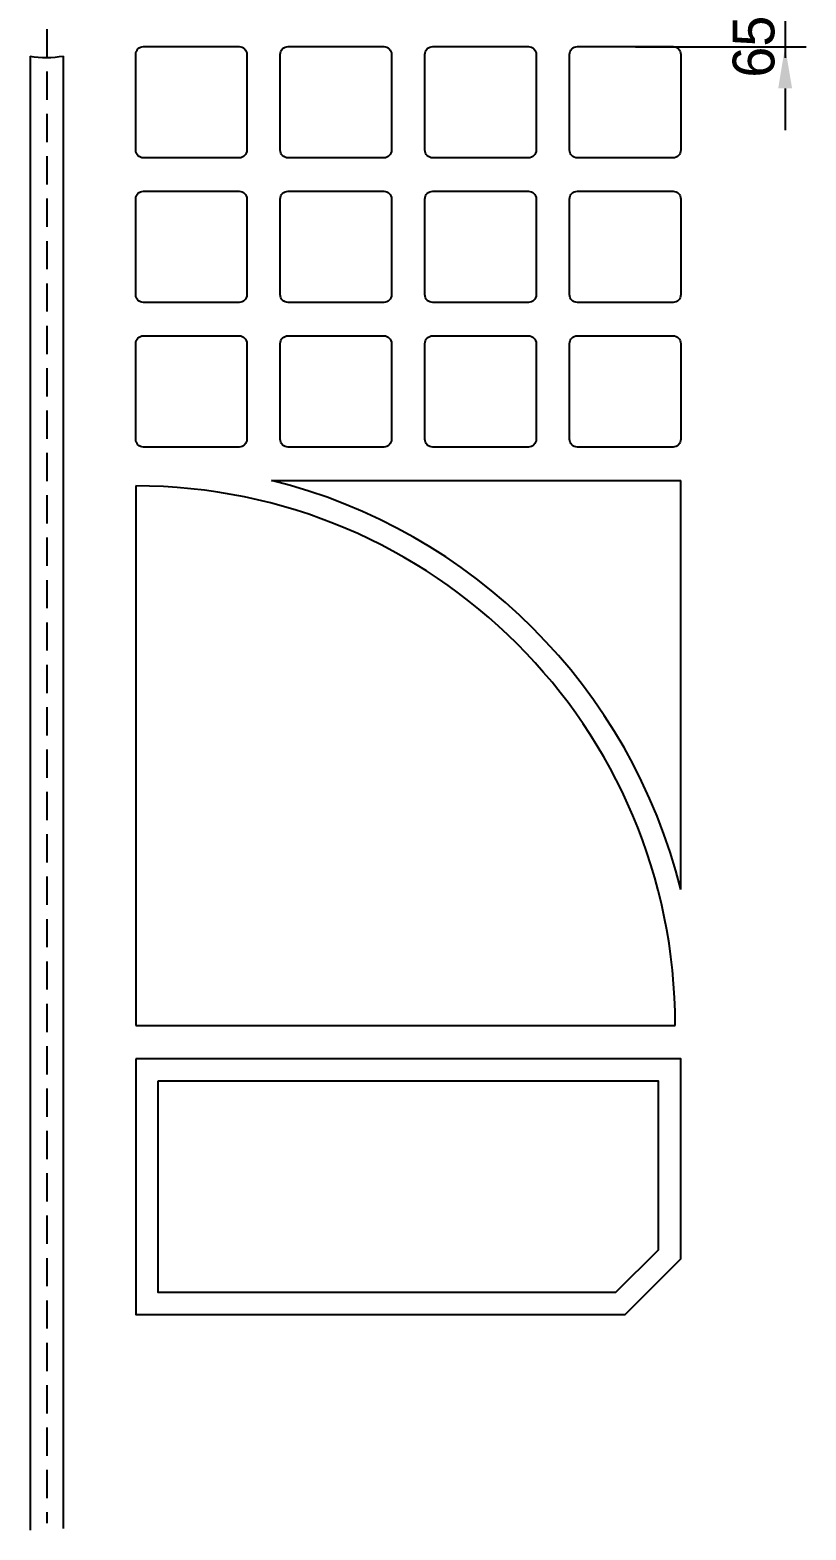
# Model space of a CAD drawing. Header units: millimetres. Extents: x 4023 to 6092, y -317 to 2455.
# Drawn here: x 4966 to 5663, y -317 to 1031 of the extents above; entities that cross this region are included whole.
import ezdxf

# ---------------------------------------------------------------- set-up
doc = ezdxf.new("R2010")
doc.units = ezdxf.units.MM
doc.header["$PDMODE"] = 34
doc.linetypes.add('DASHEDX2', pattern=[38.1, 25.4, -12.7])
for name, color, linetype in [('COTAS 2', 250, 'Continuous'), ('DAMERO', 3, 'Continuous'), ('ejes', 6, 'DASHEDX2'), ('POLILINEAS', 2, 'Continuous')]:
    doc.layers.add(name, color=color, linetype=linetype)
doc.dimstyles.new('COTAS 1', dxfattribs={"dimscale": 0, "dimtxt": 2.5, "dimasz": 2.5, "dimexe": 1.25, "dimexo": 0.625, "dimtad": 1, "dimtxsty": 'Standard', "dimcen": 2.5, "dimadec": 0, "dimazin": 0, "dimtfac": 1, "dimtmove": 0, "dimatfit": 3, "dimfxl": 0, "dimarcsym": 0})

# ---------------------------------------------------------------- blocks, each defined once
blk = doc.blocks.new('*D31')
at = {"layer": 'COTAS 2', "color": 0, "lineweight": -2}
for p, q in [((5644.3, 1149), (5644.3, 1186.5)), ((5597.5, 1111.5), (5663.1, 1111.5)), ((5644.3, 1111.5), (5644.3, 1081.5)), ((5597.5, 1081.5), (5663.1, 1081.5)), ((5644.3, 1044), (5644.3, 1006.5))]:
    blk.add_line(p, q, dxfattribs=at)
at = {"layer": 'COTAS 2', "color": 0}
for points in [[(5638.1, 1149), (5650.6, 1149), (5644.3, 1111.5)], [(5638.1, 1044), (5650.6, 1044), (5644.3, 1081.5)]]:
    blk.add_solid(points, dxfattribs=at)
at = {"layer": 'Defpoints', "color": 0}
for p in [(5588.1, 1111.5, 6), (5588.1, 1081.5, 6), (5644.3, 1081.5)]:
    blk.add_point(p, dxfattribs=at)
at = {"layer": 'COTAS 2', "color": 0, "insert": (5616.2, 1096.5), "char_height": 37.5, "attachment_point": 5, "rotation": 90}
blk.add_mtext('30', dxfattribs=at)
blk = doc.blocks.new('*D32')
at = {"layer": 'COTAS 2', "color": 0, "lineweight": -2}
for p, q in [((5644.3, 1119), (5644.3, 1156.5)), ((5597.5, 1081.5), (5663.1, 1081.5)), ((5644.3, 1081.5), (5644.3, 1016.5)), ((5509.9, 1016.5), (5663.1, 1016.5)), ((5644.3, 979), (5644.3, 941.5))]:
    blk.add_line(p, q, dxfattribs=at)
at = {"layer": 'COTAS 2', "color": 0}
for points in [[(5638.1, 1119), (5650.6, 1119), (5644.3, 1081.5)], [(5638.1, 979), (5650.6, 979), (5644.3, 1016.5)]]:
    blk.add_solid(points, dxfattribs=at)
at = {"layer": 'Defpoints', "color": 0}
for p in [(5588.1, 1081.5, 6), (5500.6, 1016.5), (5644.3, 1016.5)]:
    blk.add_point(p, dxfattribs=at)
at = {"layer": 'COTAS 2', "color": 0, "insert": (5616.2, 1016.5), "char_height": 37.5, "attachment_point": 5, "rotation": 90}
blk.add_mtext('65', dxfattribs=at)

msp = doc.modelspace()

# ---------------------------------------------------------------- linework, layer by layer
at = {"layer": 'DAMERO'}
for p, q in [((4965.55, 1008.042), (4965.55, -317.149)), ((4995.55, -315.835), (4995.55, 1008.075)), ((5060.55, 621.54), (5060.55, 136.54)), ((5182.718, 626.54), (5550.55, 626.54)), ((5550.55, 258.708), (5550.55, 626.54)), ((5060.55, 136.54), (5545.55, 136.54)), ((5110.55, 136.54), (5110.55, 136.54))]:
    msp.add_line(p, q, dxfattribs=at)
for points in [[(5060.55, 106.54), (5060.55, -123.46), (5500.55, -123.46), (5550.55, -73.46), (5550.55, 106.54)], [(5080.55, 86.54), (5080.55, -103.46), (5492.266, -103.46), (5530.55, -65.176), (5530.55, 86.54)]]:
    msp.add_lwpolyline(points, close=True, dxfattribs=at)
for radius, start, end in [(485, 0, 90), (505, 13.999691, 76.000309)]:
    msp.add_arc((5060.55, 136.54), radius, start, end, dxfattribs=at)
at = {"layer": 'ejes'}
msp.add_line((4980.55, 1908.575), (4980.55, -311.042), dxfattribs=at)
at = {"layer": 'POLILINEAS'}
for points in [[(5067.55, 1016.54), (5153.55, 1016.54, -0.41421356), (5160.55, 1009.54), (5160.55, 923.54, -0.41421356), (5153.55, 916.54), (5067.55, 916.54, -0.41421356), (5060.55, 923.54), (5060.55, 1009.54, -0.41421356)], [(5197.55, 1016.54), (5283.55, 1016.54, -0.41421356), (5290.55, 1009.54), (5290.55, 923.54, -0.41421356), (5283.55, 916.54), (5197.55, 916.54, -0.41421356), (5190.55, 923.54), (5190.55, 1009.54, -0.41421356)], [(5327.55, 1016.54), (5413.55, 1016.54, -0.41421356), (5420.55, 1009.54), (5420.55, 923.54, -0.41421356), (5413.55, 916.54), (5327.55, 916.54, -0.41421356), (5320.55, 923.54), (5320.55, 1009.54, -0.41421356)], [(5457.55, 1016.54), (5543.55, 1016.54, -0.41421356), (5550.55, 1009.54), (5550.55, 923.54, -0.41421356), (5543.55, 916.54), (5457.55, 916.54, -0.41421356), (5450.55, 923.54), (5450.55, 1009.54, -0.41421356)], [(5067.55, 886.54), (5153.55, 886.54, -0.41421356), (5160.55, 879.54), (5160.55, 793.54, -0.41421356), (5153.55, 786.54), (5067.55, 786.54, -0.41421356), (5060.55, 793.54), (5060.55, 879.54, -0.41421356)], [(5197.55, 886.54), (5283.55, 886.54, -0.41421356), (5290.55, 879.54), (5290.55, 793.54, -0.41421356), (5283.55, 786.54), (5197.55, 786.54, -0.41421356), (5190.55, 793.54), (5190.55, 879.54, -0.41421356)], [(5327.55, 886.54), (5413.55, 886.54, -0.41421356), (5420.55, 879.54), (5420.55, 793.54, -0.41421356), (5413.55, 786.54), (5327.55, 786.54, -0.41421356), (5320.55, 793.54), (5320.55, 879.54, -0.41421356)], [(5457.55, 886.54), (5543.55, 886.54, -0.41421356), (5550.55, 879.54), (5550.55, 793.54, -0.41421356), (5543.55, 786.54), (5457.55, 786.54, -0.41421356), (5450.55, 793.54), (5450.55, 879.54, -0.41421356)], [(5067.55, 756.54), (5153.55, 756.54, -0.41421356), (5160.55, 749.54), (5160.55, 663.54, -0.41421356), (5153.55, 656.54), (5067.55, 656.54, -0.41421356), (5060.55, 663.54), (5060.55, 749.54, -0.41421356)], [(5197.55, 756.54), (5283.55, 756.54, -0.41421356), (5290.55, 749.54), (5290.55, 663.54, -0.41421356), (5283.55, 656.54), (5197.55, 656.54, -0.41421356), (5190.55, 663.54), (5190.55, 749.54, -0.41421356)], [(5327.55, 756.54), (5413.55, 756.54, -0.41421356), (5420.55, 749.54), (5420.55, 663.54, -0.41421356), (5413.55, 656.54), (5327.55, 656.54, -0.41421356), (5320.55, 663.54), (5320.55, 749.54, -0.41421356)], [(5457.55, 756.54), (5543.55, 756.54, -0.41421356), (5550.55, 749.54), (5550.55, 663.54, -0.41421356), (5543.55, 656.54), (5457.55, 656.54, -0.41421356), (5450.55, 663.54), (5450.55, 749.54, -0.41421356)]]:
    msp.add_lwpolyline(points, format="xyb", close=True, dxfattribs=at)
for points, elevation in [([(5067.55, 1016.54), (5153.55, 1016.54, -0.41421356), (5160.55, 1009.54), (5160.55, 923.54, -0.41421356), (5153.55, 916.54), (5067.55, 916.54, -0.41421356), (5060.55, 923.54), (5060.55, 1009.54, -0.41421356)], 1), ([(5067.55, 1016.54), (5153.55, 1016.54, -0.41421356), (5160.55, 1009.54), (5160.55, 923.54, -0.41421356), (5153.55, 916.54), (5067.55, 916.54, -0.41421356), (5060.55, 923.54), (5060.55, 1009.54, -0.41421356)], 2), ([(5067.55, 1016.54), (5153.55, 1016.54, -0.41421356), (5160.55, 1009.54), (5160.55, 923.54, -0.41421356), (5153.55, 916.54), (5067.55, 916.54, -0.41421356), (5060.55, 923.54), (5060.55, 1009.54, -0.41421356)], 3), ([(5067.55, 1016.54), (5153.55, 1016.54, -0.41421356), (5160.55, 1009.54), (5160.55, 923.54, -0.41421356), (5153.55, 916.54), (5067.55, 916.54, -0.41421356), (5060.55, 923.54), (5060.55, 1009.54, -0.41421356)], 4), ([(5067.55, 1016.54), (5153.55, 1016.54, -0.41421356), (5160.55, 1009.54), (5160.55, 923.54, -0.41421356), (5153.55, 916.54), (5067.55, 916.54, -0.41421356), (5060.55, 923.54), (5060.55, 1009.54, -0.41421356)], 5), ([(5067.55, 1016.54), (5153.55, 1016.54, -0.41421356), (5160.55, 1009.54), (5160.55, 923.54, -0.41421356), (5153.55, 916.54), (5067.55, 916.54, -0.41421356), (5060.55, 923.54), (5060.55, 1009.54, -0.41421356)], 6), ([(5197.55, 1016.54), (5283.55, 1016.54, -0.41421356), (5290.55, 1009.54), (5290.55, 923.54, -0.41421356), (5283.55, 916.54), (5197.55, 916.54, -0.41421356), (5190.55, 923.54), (5190.55, 1009.54, -0.41421356)], 1), ([(5197.55, 1016.54), (5283.55, 1016.54, -0.41421356), (5290.55, 1009.54), (5290.55, 923.54, -0.41421356), (5283.55, 916.54), (5197.55, 916.54, -0.41421356), (5190.55, 923.54), (5190.55, 1009.54, -0.41421356)], 2), ([(5197.55, 1016.54), (5283.55, 1016.54, -0.41421356), (5290.55, 1009.54), (5290.55, 923.54, -0.41421356), (5283.55, 916.54), (5197.55, 916.54, -0.41421356), (5190.55, 923.54), (5190.55, 1009.54, -0.41421356)], 3), ([(5197.55, 1016.54), (5283.55, 1016.54, -0.41421356), (5290.55, 1009.54), (5290.55, 923.54, -0.41421356), (5283.55, 916.54), (5197.55, 916.54, -0.41421356), (5190.55, 923.54), (5190.55, 1009.54, -0.41421356)], 4), ([(5197.55, 1016.54), (5283.55, 1016.54, -0.41421356), (5290.55, 1009.54), (5290.55, 923.54, -0.41421356), (5283.55, 916.54), (5197.55, 916.54, -0.41421356), (5190.55, 923.54), (5190.55, 1009.54, -0.41421356)], 5), ([(5197.55, 1016.54), (5283.55, 1016.54, -0.41421356), (5290.55, 1009.54), (5290.55, 923.54, -0.41421356), (5283.55, 916.54), (5197.55, 916.54, -0.41421356), (5190.55, 923.54), (5190.55, 1009.54, -0.41421356)], 6), ([(5327.55, 1016.54), (5413.55, 1016.54, -0.41421356), (5420.55, 1009.54), (5420.55, 923.54, -0.41421356), (5413.55, 916.54), (5327.55, 916.54, -0.41421356), (5320.55, 923.54), (5320.55, 1009.54, -0.41421356)], 1), ([(5327.55, 1016.54), (5413.55, 1016.54, -0.41421356), (5420.55, 1009.54), (5420.55, 923.54, -0.41421356), (5413.55, 916.54), (5327.55, 916.54, -0.41421356), (5320.55, 923.54), (5320.55, 1009.54, -0.41421356)], 2), ([(5327.55, 1016.54), (5413.55, 1016.54, -0.41421356), (5420.55, 1009.54), (5420.55, 923.54, -0.41421356), (5413.55, 916.54), (5327.55, 916.54, -0.41421356), (5320.55, 923.54), (5320.55, 1009.54, -0.41421356)], 3), ([(5327.55, 1016.54), (5413.55, 1016.54, -0.41421356), (5420.55, 1009.54), (5420.55, 923.54, -0.41421356), (5413.55, 916.54), (5327.55, 916.54, -0.41421356), (5320.55, 923.54), (5320.55, 1009.54, -0.41421356)], 4), ([(5327.55, 1016.54), (5413.55, 1016.54, -0.41421356), (5420.55, 1009.54), (5420.55, 923.54, -0.41421356), (5413.55, 916.54), (5327.55, 916.54, -0.41421356), (5320.55, 923.54), (5320.55, 1009.54, -0.41421356)], 5), ([(5327.55, 1016.54), (5413.55, 1016.54, -0.41421356), (5420.55, 1009.54), (5420.55, 923.54, -0.41421356), (5413.55, 916.54), (5327.55, 916.54, -0.41421356), (5320.55, 923.54), (5320.55, 1009.54, -0.41421356)], 6), ([(5457.55, 1016.54), (5543.55, 1016.54, -0.41421356), (5550.55, 1009.54), (5550.55, 923.54, -0.41421356), (5543.55, 916.54), (5457.55, 916.54, -0.41421356), (5450.55, 923.54), (5450.55, 1009.54, -0.41421356)], 1), ([(5457.55, 1016.54), (5543.55, 1016.54, -0.41421356), (5550.55, 1009.54), (5550.55, 923.54, -0.41421356), (5543.55, 916.54), (5457.55, 916.54, -0.41421356), (5450.55, 923.54), (5450.55, 1009.54, -0.41421356)], 2), ([(5457.55, 1016.54), (5543.55, 1016.54, -0.41421356), (5550.55, 1009.54), (5550.55, 923.54, -0.41421356), (5543.55, 916.54), (5457.55, 916.54, -0.41421356), (5450.55, 923.54), (5450.55, 1009.54, -0.41421356)], 3), ([(5457.55, 1016.54), (5543.55, 1016.54, -0.41421356), (5550.55, 1009.54), (5550.55, 923.54, -0.41421356), (5543.55, 916.54), (5457.55, 916.54, -0.41421356), (5450.55, 923.54), (5450.55, 1009.54, -0.41421356)], 4), ([(5457.55, 1016.54), (5543.55, 1016.54, -0.41421356), (5550.55, 1009.54), (5550.55, 923.54, -0.41421356), (5543.55, 916.54), (5457.55, 916.54, -0.41421356), (5450.55, 923.54), (5450.55, 1009.54, -0.41421356)], 5), ([(5457.55, 1016.54), (5543.55, 1016.54, -0.41421356), (5550.55, 1009.54), (5550.55, 923.54, -0.41421356), (5543.55, 916.54), (5457.55, 916.54, -0.41421356), (5450.55, 923.54), (5450.55, 1009.54, -0.41421356)], 6), ([(5067.55, 886.54), (5153.55, 886.54, -0.41421356), (5160.55, 879.54), (5160.55, 793.54, -0.41421356), (5153.55, 786.54), (5067.55, 786.54, -0.41421356), (5060.55, 793.54), (5060.55, 879.54, -0.41421356)], 1), ([(5067.55, 886.54), (5153.55, 886.54, -0.41421356), (5160.55, 879.54), (5160.55, 793.54, -0.41421356), (5153.55, 786.54), (5067.55, 786.54, -0.41421356), (5060.55, 793.54), (5060.55, 879.54, -0.41421356)], 2), ([(5067.55, 886.54), (5153.55, 886.54, -0.41421356), (5160.55, 879.54), (5160.55, 793.54, -0.41421356), (5153.55, 786.54), (5067.55, 786.54, -0.41421356), (5060.55, 793.54), (5060.55, 879.54, -0.41421356)], 3), ([(5067.55, 886.54), (5153.55, 886.54, -0.41421356), (5160.55, 879.54), (5160.55, 793.54, -0.41421356), (5153.55, 786.54), (5067.55, 786.54, -0.41421356), (5060.55, 793.54), (5060.55, 879.54, -0.41421356)], 4), ([(5067.55, 886.54), (5153.55, 886.54, -0.41421356), (5160.55, 879.54), (5160.55, 793.54, -0.41421356), (5153.55, 786.54), (5067.55, 786.54, -0.41421356), (5060.55, 793.54), (5060.55, 879.54, -0.41421356)], 5), ([(5067.55, 886.54), (5153.55, 886.54, -0.41421356), (5160.55, 879.54), (5160.55, 793.54, -0.41421356), (5153.55, 786.54), (5067.55, 786.54, -0.41421356), (5060.55, 793.54), (5060.55, 879.54, -0.41421356)], 6), ([(5197.55, 886.54), (5283.55, 886.54, -0.41421356), (5290.55, 879.54), (5290.55, 793.54, -0.41421356), (5283.55, 786.54), (5197.55, 786.54, -0.41421356), (5190.55, 793.54), (5190.55, 879.54, -0.41421356)], 1), ([(5197.55, 886.54), (5283.55, 886.54, -0.41421356), (5290.55, 879.54), (5290.55, 793.54, -0.41421356), (5283.55, 786.54), (5197.55, 786.54, -0.41421356), (5190.55, 793.54), (5190.55, 879.54, -0.41421356)], 2), ([(5197.55, 886.54), (5283.55, 886.54, -0.41421356), (5290.55, 879.54), (5290.55, 793.54, -0.41421356), (5283.55, 786.54), (5197.55, 786.54, -0.41421356), (5190.55, 793.54), (5190.55, 879.54, -0.41421356)], 3), ([(5197.55, 886.54), (5283.55, 886.54, -0.41421356), (5290.55, 879.54), (5290.55, 793.54, -0.41421356), (5283.55, 786.54), (5197.55, 786.54, -0.41421356), (5190.55, 793.54), (5190.55, 879.54, -0.41421356)], 4), ([(5197.55, 886.54), (5283.55, 886.54, -0.41421356), (5290.55, 879.54), (5290.55, 793.54, -0.41421356), (5283.55, 786.54), (5197.55, 786.54, -0.41421356), (5190.55, 793.54), (5190.55, 879.54, -0.41421356)], 5), ([(5197.55, 886.54), (5283.55, 886.54, -0.41421356), (5290.55, 879.54), (5290.55, 793.54, -0.41421356), (5283.55, 786.54), (5197.55, 786.54, -0.41421356), (5190.55, 793.54), (5190.55, 879.54, -0.41421356)], 6), ([(5327.55, 886.54), (5413.55, 886.54, -0.41421356), (5420.55, 879.54), (5420.55, 793.54, -0.41421356), (5413.55, 786.54), (5327.55, 786.54, -0.41421356), (5320.55, 793.54), (5320.55, 879.54, -0.41421356)], 1), ([(5327.55, 886.54), (5413.55, 886.54, -0.41421356), (5420.55, 879.54), (5420.55, 793.54, -0.41421356), (5413.55, 786.54), (5327.55, 786.54, -0.41421356), (5320.55, 793.54), (5320.55, 879.54, -0.41421356)], 2), ([(5327.55, 886.54), (5413.55, 886.54, -0.41421356), (5420.55, 879.54), (5420.55, 793.54, -0.41421356), (5413.55, 786.54), (5327.55, 786.54, -0.41421356), (5320.55, 793.54), (5320.55, 879.54, -0.41421356)], 3), ([(5327.55, 886.54), (5413.55, 886.54, -0.41421356), (5420.55, 879.54), (5420.55, 793.54, -0.41421356), (5413.55, 786.54), (5327.55, 786.54, -0.41421356), (5320.55, 793.54), (5320.55, 879.54, -0.41421356)], 4), ([(5327.55, 886.54), (5413.55, 886.54, -0.41421356), (5420.55, 879.54), (5420.55, 793.54, -0.41421356), (5413.55, 786.54), (5327.55, 786.54, -0.41421356), (5320.55, 793.54), (5320.55, 879.54, -0.41421356)], 5), ([(5327.55, 886.54), (5413.55, 886.54, -0.41421356), (5420.55, 879.54), (5420.55, 793.54, -0.41421356), (5413.55, 786.54), (5327.55, 786.54, -0.41421356), (5320.55, 793.54), (5320.55, 879.54, -0.41421356)], 6), ([(5457.55, 886.54), (5543.55, 886.54, -0.41421356), (5550.55, 879.54), (5550.55, 793.54, -0.41421356), (5543.55, 786.54), (5457.55, 786.54, -0.41421356), (5450.55, 793.54), (5450.55, 879.54, -0.41421356)], 1), ([(5457.55, 886.54), (5543.55, 886.54, -0.41421356), (5550.55, 879.54), (5550.55, 793.54, -0.41421356), (5543.55, 786.54), (5457.55, 786.54, -0.41421356), (5450.55, 793.54), (5450.55, 879.54, -0.41421356)], 2), ([(5457.55, 886.54), (5543.55, 886.54, -0.41421356), (5550.55, 879.54), (5550.55, 793.54, -0.41421356), (5543.55, 786.54), (5457.55, 786.54, -0.41421356), (5450.55, 793.54), (5450.55, 879.54, -0.41421356)], 3), ([(5457.55, 886.54), (5543.55, 886.54, -0.41421356), (5550.55, 879.54), (5550.55, 793.54, -0.41421356), (5543.55, 786.54), (5457.55, 786.54, -0.41421356), (5450.55, 793.54), (5450.55, 879.54, -0.41421356)], 4), ([(5457.55, 886.54), (5543.55, 886.54, -0.41421356), (5550.55, 879.54), (5550.55, 793.54, -0.41421356), (5543.55, 786.54), (5457.55, 786.54, -0.41421356), (5450.55, 793.54), (5450.55, 879.54, -0.41421356)], 5), ([(5457.55, 886.54), (5543.55, 886.54, -0.41421356), (5550.55, 879.54), (5550.55, 793.54, -0.41421356), (5543.55, 786.54), (5457.55, 786.54, -0.41421356), (5450.55, 793.54), (5450.55, 879.54, -0.41421356)], 6), ([(5067.55, 756.54), (5153.55, 756.54, -0.41421356), (5160.55, 749.54), (5160.55, 663.54, -0.41421356), (5153.55, 656.54), (5067.55, 656.54, -0.41421356), (5060.55, 663.54), (5060.55, 749.54, -0.41421356)], 1), ([(5067.55, 756.54), (5153.55, 756.54, -0.41421356), (5160.55, 749.54), (5160.55, 663.54, -0.41421356), (5153.55, 656.54), (5067.55, 656.54, -0.41421356), (5060.55, 663.54), (5060.55, 749.54, -0.41421356)], 2), ([(5067.55, 756.54), (5153.55, 756.54, -0.41421356), (5160.55, 749.54), (5160.55, 663.54, -0.41421356), (5153.55, 656.54), (5067.55, 656.54, -0.41421356), (5060.55, 663.54), (5060.55, 749.54, -0.41421356)], 3), ([(5067.55, 756.54), (5153.55, 756.54, -0.41421356), (5160.55, 749.54), (5160.55, 663.54, -0.41421356), (5153.55, 656.54), (5067.55, 656.54, -0.41421356), (5060.55, 663.54), (5060.55, 749.54, -0.41421356)], 4), ([(5067.55, 756.54), (5153.55, 756.54, -0.41421356), (5160.55, 749.54), (5160.55, 663.54, -0.41421356), (5153.55, 656.54), (5067.55, 656.54, -0.41421356), (5060.55, 663.54), (5060.55, 749.54, -0.41421356)], 5), ([(5067.55, 756.54), (5153.55, 756.54, -0.41421356), (5160.55, 749.54), (5160.55, 663.54, -0.41421356), (5153.55, 656.54), (5067.55, 656.54, -0.41421356), (5060.55, 663.54), (5060.55, 749.54, -0.41421356)], 6), ([(5197.55, 756.54), (5283.55, 756.54, -0.41421356), (5290.55, 749.54), (5290.55, 663.54, -0.41421356), (5283.55, 656.54), (5197.55, 656.54, -0.41421356), (5190.55, 663.54), (5190.55, 749.54, -0.41421356)], 1), ([(5197.55, 756.54), (5283.55, 756.54, -0.41421356), (5290.55, 749.54), (5290.55, 663.54, -0.41421356), (5283.55, 656.54), (5197.55, 656.54, -0.41421356), (5190.55, 663.54), (5190.55, 749.54, -0.41421356)], 2), ([(5197.55, 756.54), (5283.55, 756.54, -0.41421356), (5290.55, 749.54), (5290.55, 663.54, -0.41421356), (5283.55, 656.54), (5197.55, 656.54, -0.41421356), (5190.55, 663.54), (5190.55, 749.54, -0.41421356)], 3), ([(5197.55, 756.54), (5283.55, 756.54, -0.41421356), (5290.55, 749.54), (5290.55, 663.54, -0.41421356), (5283.55, 656.54), (5197.55, 656.54, -0.41421356), (5190.55, 663.54), (5190.55, 749.54, -0.41421356)], 4), ([(5197.55, 756.54), (5283.55, 756.54, -0.41421356), (5290.55, 749.54), (5290.55, 663.54, -0.41421356), (5283.55, 656.54), (5197.55, 656.54, -0.41421356), (5190.55, 663.54), (5190.55, 749.54, -0.41421356)], 5), ([(5197.55, 756.54), (5283.55, 756.54, -0.41421356), (5290.55, 749.54), (5290.55, 663.54, -0.41421356), (5283.55, 656.54), (5197.55, 656.54, -0.41421356), (5190.55, 663.54), (5190.55, 749.54, -0.41421356)], 6), ([(5327.55, 756.54), (5413.55, 756.54, -0.41421356), (5420.55, 749.54), (5420.55, 663.54, -0.41421356), (5413.55, 656.54), (5327.55, 656.54, -0.41421356), (5320.55, 663.54), (5320.55, 749.54, -0.41421356)], 1), ([(5327.55, 756.54), (5413.55, 756.54, -0.41421356), (5420.55, 749.54), (5420.55, 663.54, -0.41421356), (5413.55, 656.54), (5327.55, 656.54, -0.41421356), (5320.55, 663.54), (5320.55, 749.54, -0.41421356)], 2), ([(5327.55, 756.54), (5413.55, 756.54, -0.41421356), (5420.55, 749.54), (5420.55, 663.54, -0.41421356), (5413.55, 656.54), (5327.55, 656.54, -0.41421356), (5320.55, 663.54), (5320.55, 749.54, -0.41421356)], 3), ([(5327.55, 756.54), (5413.55, 756.54, -0.41421356), (5420.55, 749.54), (5420.55, 663.54, -0.41421356), (5413.55, 656.54), (5327.55, 656.54, -0.41421356), (5320.55, 663.54), (5320.55, 749.54, -0.41421356)], 4), ([(5327.55, 756.54), (5413.55, 756.54, -0.41421356), (5420.55, 749.54), (5420.55, 663.54, -0.41421356), (5413.55, 656.54), (5327.55, 656.54, -0.41421356), (5320.55, 663.54), (5320.55, 749.54, -0.41421356)], 5), ([(5327.55, 756.54), (5413.55, 756.54, -0.41421356), (5420.55, 749.54), (5420.55, 663.54, -0.41421356), (5413.55, 656.54), (5327.55, 656.54, -0.41421356), (5320.55, 663.54), (5320.55, 749.54, -0.41421356)], 6), ([(5457.55, 756.54), (5543.55, 756.54, -0.41421356), (5550.55, 749.54), (5550.55, 663.54, -0.41421356), (5543.55, 656.54), (5457.55, 656.54, -0.41421356), (5450.55, 663.54), (5450.55, 749.54, -0.41421356)], 1), ([(5457.55, 756.54), (5543.55, 756.54, -0.41421356), (5550.55, 749.54), (5550.55, 663.54, -0.41421356), (5543.55, 656.54), (5457.55, 656.54, -0.41421356), (5450.55, 663.54), (5450.55, 749.54, -0.41421356)], 2), ([(5457.55, 756.54), (5543.55, 756.54, -0.41421356), (5550.55, 749.54), (5550.55, 663.54, -0.41421356), (5543.55, 656.54), (5457.55, 656.54, -0.41421356), (5450.55, 663.54), (5450.55, 749.54, -0.41421356)], 3), ([(5457.55, 756.54), (5543.55, 756.54, -0.41421356), (5550.55, 749.54), (5550.55, 663.54, -0.41421356), (5543.55, 656.54), (5457.55, 656.54, -0.41421356), (5450.55, 663.54), (5450.55, 749.54, -0.41421356)], 4), ([(5457.55, 756.54), (5543.55, 756.54, -0.41421356), (5550.55, 749.54), (5550.55, 663.54, -0.41421356), (5543.55, 656.54), (5457.55, 656.54, -0.41421356), (5450.55, 663.54), (5450.55, 749.54, -0.41421356)], 5), ([(5457.55, 756.54), (5543.55, 756.54, -0.41421356), (5550.55, 749.54), (5550.55, 663.54, -0.41421356), (5543.55, 656.54), (5457.55, 656.54, -0.41421356), (5450.55, 663.54), (5450.55, 749.54, -0.41421356)], 6)]:
    msp.add_lwpolyline(points, format="xyb", close=True, dxfattribs=dict(at, elevation=elevation))
msp.add_arc((4980.452, 1096.8), 90, 260.468879, 279.657027, dxfattribs=at)

# ---------------------------------------------------------------- dimensions: what is measured, and where the dimension line sits
at = {"layer": 'COTAS 2'}
for base, p1, p2, override, picture, middle in [((5644.34, 1081.54), (5588.131, 1111.54, 6), (5588.131, 1081.54, 6), {"dimscale": 15}, '*D31', (5644.34, 1096.54)), ((5644.34, 1016.54), (5588.131, 1081.54, 6), (5500.55, 1016.54), {"dimscale": 15, "dimtmove": 1}, '*D32', (5644.34, 1016.54))]:
    dim = msp.add_linear_dim(base=base, p1=p1, p2=p2, angle=90, dimstyle='COTAS 1', override=override, dxfattribs=at)
    dim.commit()
    dim.dimension.update_dxf_attribs({"geometry": picture, "text_midpoint": middle, "dimtype": 160})

doc.saveas('drawing.dxf')
